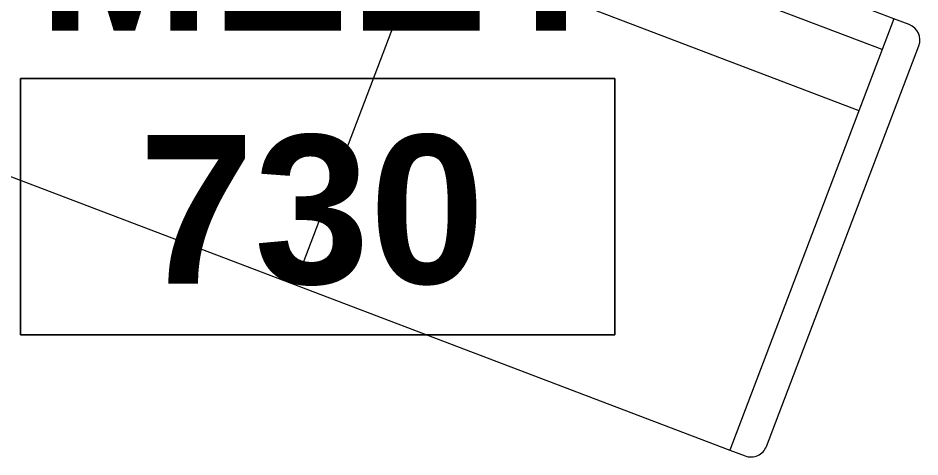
# Model space of a CAD drawing. Header units: inches. Extents: x -2349 to 1043, y -456 to 2193.
# Drawn here: x -473.3 to -418.7, y 217.3 to 243.9 of the extents above; entities that cross this region are included whole.
import ezdxf

# ---------------------------------------------------------------- set-up
doc = ezdxf.new("R2010")
doc.units = ezdxf.units.IN
doc.header["$MEASUREMENT"] = 0
doc.layers.add('A-AREA-IDEN', color=2, linetype='Continuous', lineweight=9)
doc.layers.add('I-FURN', color=30, linetype='Continuous', lineweight=9)
doc.styles.add('Swis721 Lt BT_B', font='', dxfattribs={"height": 9})
doc.styles.get('Swis721 Lt BT_B').set_extended_font_data('Swis721 Lt BT', bold=True)

# ---------------------------------------------------------------- blocks, each defined once
blk = doc.blocks.new('HermanMiller_Collection_Tuxedo_CornerSofaAttachedSettee - Quilted Cnr Sofa Rt Settee Lft-7528365-7TH FLOOR POWER _ SIGNAL')
at = {"layer": 'I-FURN'}
for p, q in [((84.014, 0), (0, 0)), ((85.014, 0), (84.014, 0)), ((84.014, 0), (84.014, -27.967)), ((86.014, -26.967), (86.014, -1)), ((84.014, -2), (2, -2)), ((55.819, -5.946), (84.014, -5.946)), ((55.819, -7.099), (55.819, -27.967)), ((2, -27.967), (84.014, -27.967)), ((84.014, -27.967), (85.014, -27.967))]:
    blk.add_line(p, q, dxfattribs=at)
for centre, start, end in [((85.014, -1), 0, 90), ((85.014, -26.967), 270, 0)]:
    blk.add_arc(centre, 1, start, end, dxfattribs=at)
blk = doc.blocks.new('Room Tag - Room Name and Number-3379422-7TH FLOOR POWER _ SIGNAL')
at = {"layer": 'A-AREA-IDEN'}
for p, q in [((-0.18806, -0.16357), (-0.18806, -0.00182)), ((-0.18806, -0.00182), (0.18694, -0.00182)), ((0.18694, -0.00182), (-0.18806, -0.00182)), ((-0.18806, -0.00182), (-0.18806, -0.16357)), ((0.18694, -0.00182), (0.18694, -0.16357)), ((0.18694, -0.16357), (0.18694, -0.00182)), ((0.18694, -0.16357), (-0.18806, -0.16357)), ((-0.18806, -0.16357), (0.18694, -0.16357))]:
    blk.add_line(p, q, dxfattribs=at)

msp = doc.modelspace()

# ---------------------------------------------------------------- block references
at = {"layer": 'A-AREA-IDEN', "xscale": 95.99999999999994, "yscale": 95.99999999999994, "zscale": 95.99999999999994}
msp.add_blockref('Room Tag - Room Name and Number-3379422-7TH FLOOR POWER _ SIGNAL', (-455.101, 240.409), dxfattribs=at)
at = {"layer": 'I-FURN', "rotation": 339.1669871905495}
msp.add_blockref('HermanMiller_Collection_Tuxedo_CornerSofaAttachedSettee - Quilted Cnr Sofa Rt Settee Lft-7528365-7TH FLOOR POWER _ SIGNAL', (-498.766, 273.739), dxfattribs=at)

# ---------------------------------------------------------------- texts
at = {"layer": 'A-AREA-IDEN', "char_height": 9, "attachment_point": 1, "style": 'Swis721 Lt BT_B'}
for s, insert, width in [('MEET', (-472.098, 252.126), 40.905), ('730', (-465.997, 236.807), 25.452)]:
    msp.add_mtext(s, dxfattribs=dict(at, insert=insert, width=width))

doc.saveas('drawing.dxf')
